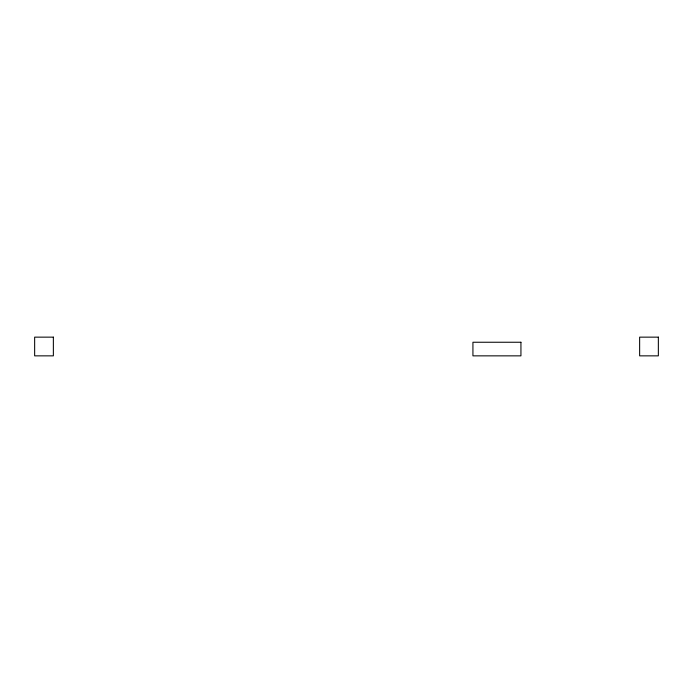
<?xml version="1.0" encoding="UTF-8"?>
<svg xmlns="http://www.w3.org/2000/svg" width="693" height="693" viewBox="0 0 693 693"><rect width="100%" height="100%" fill="white"/><g stroke="black" fill="none" stroke-linecap="round" stroke-linejoin="round"><path stroke-width="1.04" d="M53.361 337.144L34.65 337.144L34.65 355.856L53.361 355.856L53.361 337.144M658.35 337.144L639.639 337.144L639.639 355.856L658.35 355.856L658.35 337.144M520.937 342.247L472.929 342.247L472.929 355.856L520.937 355.856L520.937 342.247"/></g></svg>
